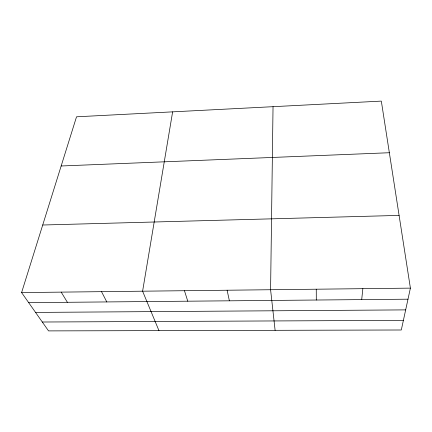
<?xml version="1.0" encoding="UTF-8"?>
<svg xmlns="http://www.w3.org/2000/svg" width="432" height="432" viewBox="0 0 432 432"><rect width="100%" height="100%" fill="white"/><g stroke="black" fill="none" stroke-linecap="round" stroke-linejoin="round"><path stroke-width="0.65" d="M273.04 106.682L270.589 289.726L275.108 330.313M361.697 299.608L362.853 288.673M172.627 111.85L142.603 291.195L158.944 330.615M410.4 288.128L401.301 329.994L48.535 330.896L21.6 292.577L76.529 116.802L381.326 101.104L410.4 288.128L21.6 292.577M61.16 165.985L389.351 152.728M42.714 225.013L399.092 215.401M28.674 302.643L407.997 299.187M35.543 312.417L405.67 309.884M42.293 322.013L403.402 320.344M61.198 292.124L67.381 302.287M101.525 291.665L106.785 301.93M184.464 290.714L187.763 301.196M227.113 290.223L229.381 300.812M316.262 289.202L316.3 300.024"/></g></svg>
